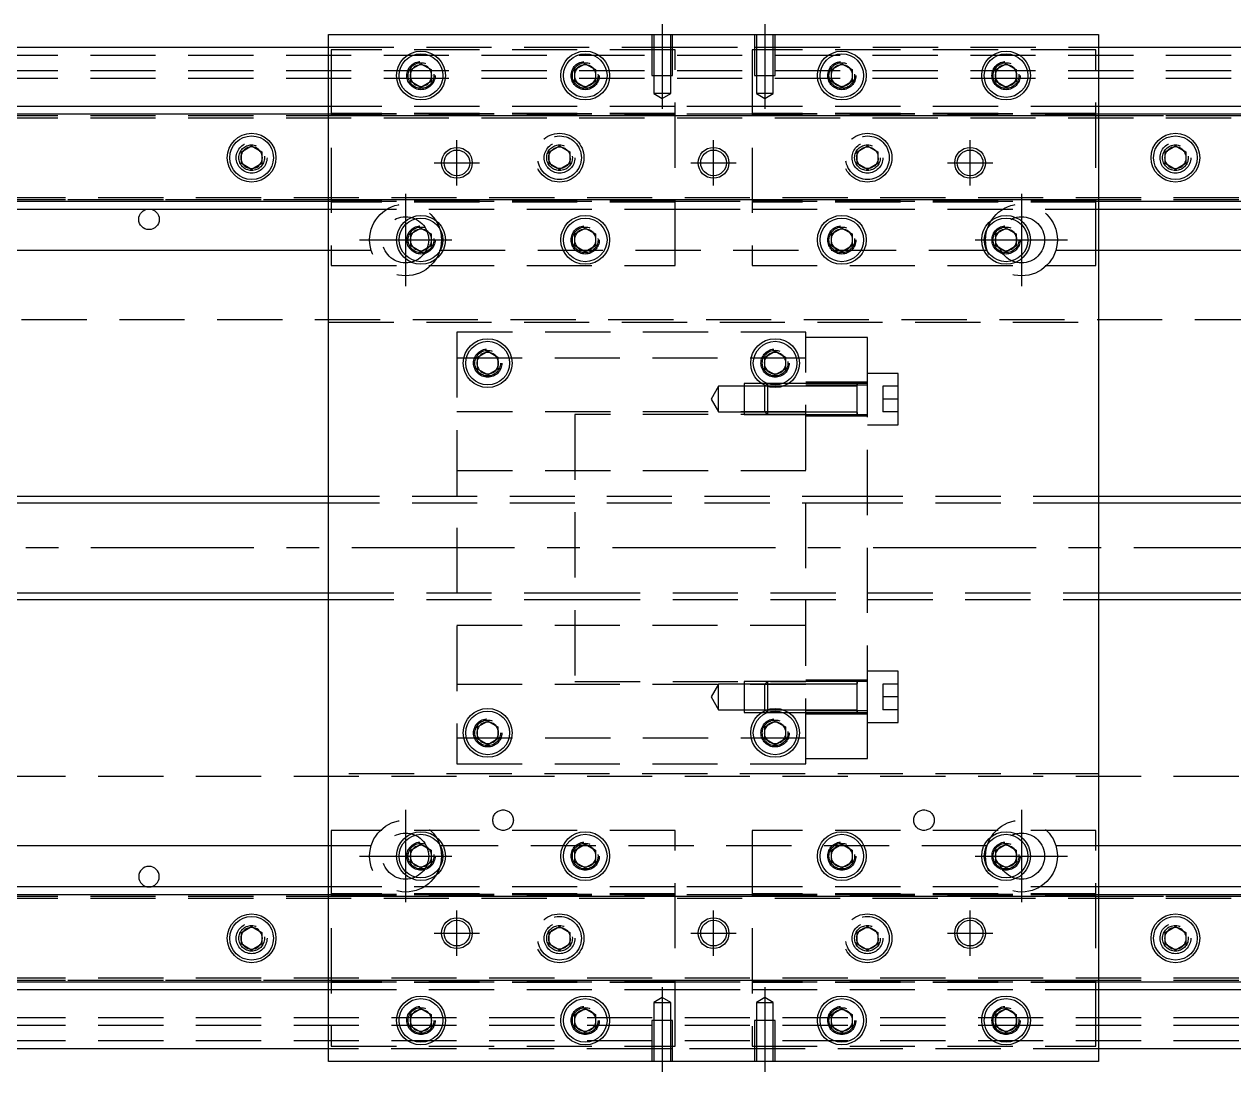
# Model space of a CAD drawing. Extents: x -20 to 923, y -292 to 102.
# Drawn here: x 215.7 to 451.4, y -102 to 102 of the extents above; entities that cross this region are included whole.
import ezdxf

# ---------------------------------------------------------------- set-up
doc = ezdxf.new("R2010")
doc.units = 0
doc.linetypes.add('CENTER', pattern=[50.8, 31.75, -6.35, 6.35, -6.35])
doc.linetypes.add('DASHED', pattern=[19.05, 12.7, -6.35])
doc.layers.get('0').update_dxf_attribs({"linetype": 'CONTINUOUS'})
doc.layers.add('CENTER', color=1, linetype='CENTER')

msp = doc.modelspace()

# ---------------------------------------------------------------- linework, layer by layer
at = {"color": 7, "linetype": 'CONTINUOUS'}
for p, q in [((275, -100), (275, 100)), ((275, 100), (425, 100)), ((425, 100), (425, -100)), ((0, 97.5), (275, 97.5)), ((425, 97.5), (700, 97.5)), ((291, 93.1547), (293, 94.309402)), ((293, 94.309402), (295, 93.1547)), ((323, 93.1547), (325, 94.309402)), ((325, 94.309402), (327, 93.1547)), ((373, 93.1547), (375, 94.309402)), ((375, 94.309402), (377, 93.1547)), ((405, 93.1547), (407, 94.309402)), ((407, 94.309402), (409, 93.1547)), ((291, 90.8453), (291, 93.1547)), ((295, 93.1547), (295, 90.8453)), ((323, 90.8453), (323, 93.1547)), ((327, 93.1547), (327, 90.8453)), ((373, 90.8453), (373, 93.1547)), ((377, 93.1547), (377, 90.8453)), ((405, 90.8453), (405, 93.1547)), ((409, 93.1547), (409, 90.8453)), ((293, 89.690598), (291, 90.8453)), ((295, 90.8453), (293, 89.690598)), ((325, 89.690598), (323, 90.8453)), ((327, 90.8453), (325, 89.690598)), ((375, 89.690598), (373, 90.8453)), ((377, 90.8453), (375, 89.690598)), ((407, 89.690598), (405, 90.8453)), ((409, 90.8453), (407, 89.690598)), ((275, 86), (0, 86)), ((700, 86), (425, 86)), ((275, 84.460392), (0, 84.460392)), ((700, 84.460392), (425, 84.460392)), ((258, 77.1547), (260, 78.309402)), ((260, 78.309402), (262, 77.1547)), ((438, 77.1547), (440, 78.309402)), ((440, 78.309402), (442, 77.1547)), ((258, 74.8453), (258, 77.1547)), ((262, 77.1547), (262, 74.8453)), ((438, 74.8453), (438, 77.1547)), ((442, 77.1547), (442, 74.8453)), ((260, 73.690598), (258, 74.8453)), ((262, 74.8453), (260, 73.690598)), ((440, 73.690598), (438, 74.8453)), ((442, 74.8453), (440, 73.690598)), ((0, 67.539608), (275, 67.539608)), ((0, 66), (275, 66)), ((425, 67.539608), (700, 67.539608)), ((425, 66), (700, 66)), ((291, 61.1547), (293, 62.309402)), ((293, 62.309402), (295, 61.1547)), ((323, 61.1547), (325, 62.309402)), ((325, 62.309402), (327, 61.1547)), ((373, 61.1547), (375, 62.309402)), ((375, 62.309402), (377, 61.1547)), ((405, 61.1547), (407, 62.309402)), ((407, 62.309402), (409, 61.1547)), ((291, 58.8453), (291, 61.1547)), ((295, 61.1547), (295, 58.8453)), ((323, 58.8453), (323, 61.1547)), ((327, 61.1547), (327, 58.8453)), ((373, 58.8453), (373, 61.1547)), ((377, 61.1547), (377, 58.8453)), ((405, 58.8453), (405, 61.1547)), ((409, 61.1547), (409, 58.8453)), ((176.708204, 58), (275, 58)), ((293, 57.690598), (291, 58.8453)), ((295, 58.8453), (293, 57.690598)), ((325, 57.690598), (323, 58.8453)), ((327, 58.8453), (325, 57.690598)), ((375, 57.690598), (373, 58.8453)), ((377, 58.8453), (375, 57.690598)), ((407, 57.690598), (405, 58.8453)), ((409, 58.8453), (407, 57.690598)), ((425, 58), (523.291796, 58)), ((304, 37.1547), (306, 38.309402)), ((306, 38.309402), (308, 37.1547)), ((360, 37.1547), (362, 38.309402)), ((362, 38.309402), (364, 37.1547)), ((304, 34.8453), (304, 37.1547)), ((308, 37.1547), (308, 34.8453)), ((360, 34.8453), (360, 37.1547)), ((364, 37.1547), (364, 34.8453)), ((306, 33.690598), (304, 34.8453)), ((308, 34.8453), (306, 33.690598)), ((362, 33.690598), (360, 34.8453)), ((364, 34.8453), (362, 33.690598)), ((378, 26.011846), (378, 26.012874)), ((275, 10), (28, 10)), ((643, 10), (425, 10)), ((28, -10), (275, -10)), ((425, -10), (643, -10)), ((360, -31.511852), (360.44468, -31.511852)), ((304, -34.8453), (306, -33.690598)), ((304, -37.1547), (304, -34.8453)), ((306, -33.690598), (308, -34.8453)), ((308, -34.8453), (308, -37.1547)), ((360, -34.8453), (362, -33.690598)), ((360, -37.1547), (360, -34.8453)), ((362, -33.690598), (364, -34.8453)), ((364, -34.8453), (364, -37.1547)), ((306, -38.309402), (304, -37.1547)), ((308, -37.1547), (306, -38.309402)), ((362, -38.309402), (360, -37.1547)), ((364, -37.1547), (362, -38.309402)), ((275, -58), (176.708204, -58)), ((291, -58.8453), (293, -57.690598)), ((291, -61.1547), (291, -58.8453)), ((293, -57.690598), (295, -58.8453)), ((295, -58.8453), (295, -61.1547)), ((323, -58.8453), (325, -57.690598)), ((323, -61.1547), (323, -58.8453)), ((325, -57.690598), (327, -58.8453)), ((327, -58.8453), (327, -61.1547)), ((373, -58.8453), (375, -57.690598)), ((373, -61.1547), (373, -58.8453)), ((375, -57.690598), (377, -58.8453)), ((377, -58.8453), (377, -61.1547)), ((405, -58.8453), (407, -57.690598)), ((405, -61.1547), (405, -58.8453)), ((407, -57.690598), (409, -58.8453)), ((409, -58.8453), (409, -61.1547)), ((523.291796, -58), (425, -58)), ((293, -62.309402), (291, -61.1547)), ((295, -61.1547), (293, -62.309402)), ((325, -62.309402), (323, -61.1547)), ((327, -61.1547), (325, -62.309402)), ((375, -62.309402), (373, -61.1547)), ((377, -61.1547), (375, -62.309402)), ((407, -62.309402), (405, -61.1547)), ((409, -61.1547), (407, -62.309402)), ((275, -66), (0, -66)), ((275, -67.539608), (0, -67.539608)), ((700, -66), (425, -66)), ((700, -67.539608), (425, -67.539608)), ((258, -74.8453), (260, -73.690598)), ((258, -77.1547), (258, -74.8453)), ((260, -73.690598), (262, -74.8453)), ((262, -74.8453), (262, -77.1547)), ((438, -74.8453), (440, -73.690598)), ((438, -77.1547), (438, -74.8453)), ((440, -73.690598), (442, -74.8453)), ((442, -74.8453), (442, -77.1547)), ((260, -78.309402), (258, -77.1547)), ((262, -77.1547), (260, -78.309402)), ((440, -78.309402), (438, -77.1547)), ((442, -77.1547), (440, -78.309402)), ((0, -84.460392), (275, -84.460392)), ((425, -84.460392), (700, -84.460392)), ((0, -86), (275, -86)), ((425, -86), (700, -86)), ((291, -90.8453), (293, -89.690598)), ((291, -93.1547), (291, -90.8453)), ((293, -89.690598), (295, -90.8453)), ((295, -90.8453), (295, -93.1547)), ((323, -90.8453), (325, -89.690598)), ((323, -93.1547), (323, -90.8453)), ((325, -89.690598), (327, -90.8453)), ((327, -90.8453), (327, -93.1547)), ((373, -90.8453), (375, -89.690598)), ((373, -93.1547), (373, -90.8453)), ((375, -89.690598), (377, -90.8453)), ((377, -90.8453), (377, -93.1547)), ((405, -90.8453), (407, -89.690598)), ((405, -93.1547), (405, -90.8453)), ((407, -89.690598), (409, -90.8453)), ((409, -90.8453), (409, -93.1547)), ((293, -94.309402), (291, -93.1547)), ((295, -93.1547), (293, -94.309402)), ((325, -94.309402), (323, -93.1547)), ((327, -93.1547), (325, -94.309402)), ((375, -94.309402), (373, -93.1547)), ((377, -93.1547), (375, -94.309402)), ((407, -94.309402), (405, -93.1547)), ((409, -93.1547), (407, -94.309402)), ((275, -97.5), (0, -97.5)), ((700, -97.5), (425, -97.5)), ((425, -100), (275, -100))]:
    msp.add_line(p, q, dxfattribs=at)
at = {"color": 3, "linetype": 'DASHED'}
for p, q in [((338.000006, 100), (338.000006, 92)), ((338.35, 100), (338.35, 92)), ((341.65, 92), (341.65, 100)), ((341.999994, 92), (341.999994, 100)), ((358.000006, 100), (358.000006, 92)), ((358.35, 100), (358.35, 92)), ((361.65, 92), (361.65, 100)), ((361.999994, 92), (361.999994, 100)), ((275, 97.5), (338.000006, 97.5)), ((275.5, 97), (275.5, 55)), ((342.5, 97), (275.5, 97)), ((338.000006, 97.5), (341.999994, 97.5)), ((341.999994, 97.5), (358.000006, 97.5)), ((342.5, 55), (342.5, 97)), ((424.5, 97), (357.5, 97)), ((357.5, 97), (357.5, 55)), ((358.000006, 97.5), (361.999994, 97.5)), ((361.999994, 97.5), (425, 97.5)), ((424.5, 55), (424.5, 97)), ((0, 96), (700, 96)), ((0, 93), (700, 93)), ((295.483582, 92.286038), (295.5, 92)), ((327.483582, 92.286038), (327.5, 92)), ((338.000006, 92), (341.999994, 92)), ((338.35, 92), (338.35, 88.5)), ((341.65, 88.5), (341.65, 92)), ((358.000006, 92), (361.999994, 92)), ((358.35, 92), (358.35, 88.5)), ((361.65, 88.5), (361.65, 92)), ((377.483582, 92.286038), (377.5, 92)), ((409.483582, 92.286038), (409.5, 92)), ((0, 91.5), (700, 91.5)), ((341.65, 88.5), (338.35, 88.5)), ((338.35, 88.5), (340, 87.547372)), ((340, 87.547372), (341.65, 88.5)), ((361.65, 88.5), (358.35, 88.5)), ((358.35, 88.5), (360, 87.547372)), ((360, 87.547372), (361.65, 88.5)), ((275.5, 86), (275, 86)), ((342.5, 86), (275.5, 86)), ((357.5, 86), (342.5, 86)), ((424.5, 86), (357.5, 86)), ((425, 86), (424.5, 86)), ((0, 84.204452), (275, 84.204452)), ((0, 84.2), (700, 84.2)), ((0, 83.8), (700, 83.8)), ((275.5, 84.460392), (275, 84.460392)), ((275, 84.204452), (275.5, 84.204452)), ((342.5, 84.643014), (275.5, 84.643014)), ((275.5, 84.6), (342.5, 84.6)), ((342.5, 84.460392), (275.5, 84.460392)), ((275.5, 84.3), (342.5, 84.3)), ((275.5, 84.204452), (424.5, 84.204452)), ((357.5, 84.460392), (342.5, 84.460392)), ((424.5, 84.643014), (357.5, 84.643014)), ((357.5, 84.6), (424.5, 84.6)), ((424.5, 84.460392), (357.5, 84.460392)), ((357.5, 84.3), (424.5, 84.3)), ((425, 84.460392), (424.5, 84.460392)), ((424.5, 84.204452), (425, 84.204452)), ((425, 84.204452), (700, 84.204452)), ((318, 77.1547), (320, 78.309402)), ((320, 78.309402), (322, 77.1547)), ((378, 77.1547), (380, 78.309402)), ((380, 78.309402), (382, 77.1547)), ((262.483582, 76.286038), (262.5, 76)), ((318, 74.8453), (318, 77.1547)), ((322, 77.1547), (322, 74.8453)), ((322.483582, 76.286038), (322.5, 76)), ((377.5, 76), (377.518502, 76.303588)), ((378, 74.8453), (378, 77.1547)), ((382, 77.1547), (382, 74.8453)), ((442.483582, 76.286038), (442.5, 76)), ((320, 73.690598), (318, 74.8453)), ((322, 74.8453), (320, 73.690598)), ((380, 73.690598), (378, 74.8453)), ((382, 74.8453), (380, 73.690598)), ((700, 68.2), (0, 68.2)), ((700, 67.8), (0, 67.8)), ((275, 67.795548), (0, 67.795548)), ((275.5, 67.795548), (275, 67.795548)), ((275, 67.539608), (275.5, 67.539608)), ((275, 66), (275.5, 66)), ((424.5, 67.795548), (275.5, 67.795548)), ((342.5, 67.7), (275.5, 67.7)), ((275.5, 67.539608), (342.5, 67.539608)), ((342.5, 67.4), (275.5, 67.4)), ((342.5, 67.356986), (275.5, 67.356986)), ((275.5, 66), (342.5, 66)), ((342.5, 67.539608), (357.5, 67.539608)), ((342.5, 66), (357.5, 66)), ((424.5, 67.7), (357.5, 67.7)), ((357.5, 67.539608), (424.5, 67.539608)), ((424.5, 67.4), (357.5, 67.4)), ((424.5, 67.356986), (357.5, 67.356986)), ((357.5, 66), (424.5, 66)), ((425, 67.795548), (424.5, 67.795548)), ((424.5, 67.539608), (425, 67.539608)), ((424.5, 66), (425, 66)), ((700, 67.795548), (425, 67.795548)), ((295.483582, 60.286038), (295.5, 60)), ((327.483582, 60.286038), (327.5, 60)), ((377.483582, 60.286038), (377.5, 60)), ((404.5, 60), (404.512884, 60.253488)), ((275, 58), (283.291796, 58)), ((296.708204, 58), (403.291796, 58)), ((416.708204, 58), (425, 58)), ((275.5, 55), (342.5, 55)), ((357.5, 55), (424.5, 55)), ((5.640312, 44.5), (700, 44.5)), ((275, 44), (425, 44)), ((368, 42), (300, 42)), ((300, 42), (300, -42)), ((368, -42), (368, 42)), ((380, 41), (368, 41)), ((380, 31.701734), (380, 41)), ((300, 37), (368, 37)), ((303.5, 36), (303.512884, 36.253488)), ((364.483582, 36.286038), (364.5, 36)), ((386, 34.011852), (380, 34.011852)), ((386, 24.011852), (386, 34.011852)), ((351, 31.511852), (349.556624, 29.011852)), ((351, 26.511852), (351, 31.511852)), ((356, 31.511852), (351, 31.511852)), ((356, 32.011846), (356, 26.011856)), ((359.419858, 32.011846), (356, 32.011846)), ((359.99998, 31.511852), (356, 31.511852)), ((360.49998, 32.011846), (359.419858, 32.011846)), ((360.124214, 31.636066), (360, 31.511852)), ((360, 26.511852), (360, 31.511852)), ((360.44468, 31.511852), (360, 31.511852)), ((360.5, 32.011852), (360.124214, 31.636066)), ((363.55532, 31.511852), (360.44468, 31.511852)), ((360.531284, 32.011846), (360.499994, 32.011846)), ((360.5, 32.011852), (360.5, 31.49306)), ((360.53127, 32.011852), (360.5, 32.011852)), ((360.5, 31.49306), (360.5, 26.011852)), ((363.46873, 32.011852), (360.53127, 32.011852)), ((363.468716, 32.011846), (360.531284, 32.011846)), ((364.580142, 32.011846), (363.468716, 32.011846)), ((364.580148, 32.011852), (363.46873, 32.011852)), ((368, 31.511852), (363.55532, 31.511852)), ((368, 32.011846), (364.580142, 32.011846)), ((368, 32.011852), (364.580148, 32.011852)), ((380, 32.261852), (368, 32.261852)), ((380, 31.701734), (368, 31.701734)), ((378.005, 32.011852), (368.00002, 32.011852)), ((378, 31.511852), (368.00002, 31.511852)), ((380, 32.011852), (377.995, 32.011852)), ((378, 31.662054), (378, 32.011852)), ((378, 32.011852), (378, 31.662054)), ((378, 26.361648), (378, 31.662054)), ((380, -31.701734), (380, 31.701734)), ((383, 31.511852), (383, 29.011852)), ((386, 31.511852), (383, 31.511852)), ((349.556624, 29.011852), (351, 26.511852)), ((386, 29.011852), (383, 29.011852)), ((383, 29.011852), (383, 26.511852)), ((368, 26.5), (300, 26.5)), ((323, 26), (323, -26)), ((368, 26), (323, 26)), ((351, 26.511852), (356, 26.511852)), ((356, 26.511852), (359.99998, 26.511852)), ((356, 26.011856), (360.49998, 26.011856)), ((360, 26.511852), (368, 26.511852)), ((360, 26.511852), (360.5, 26.011852)), ((360.5, 26.011856), (368, 26.011856)), ((360.5, 26.011852), (368, 26.011852)), ((368.00002, 26.511852), (378, 26.511852)), ((368.00002, 26.011852), (378.005, 26.011852)), ((377.995, 26.011852), (380, 26.011852)), ((378, 26.011852), (378, 26.361648)), ((378, 26.361648), (378, 26.011852)), ((386, 26.511852), (383, 26.511852)), ((368, 25.761852), (380, 25.761852)), ((380, 24.011852), (386, 24.011852)), ((368, 15), (300, 15)), ((322.99998, 10), (275, 10)), ((380, 10), (323, 10)), ((425, 10), (380.00002, 10)), ((322.99998, 8.75), (275, 8.75)), ((380, 8.75), (323, 8.75)), ((425, 8.75), (380.00002, 8.75)), ((275, -8.75), (322.99998, -8.75)), ((323, -8.75), (380, -8.75)), ((380.00002, -8.75), (425, -8.75)), ((275, -10), (322.99998, -10)), ((323, -10), (380, -10)), ((380.00002, -10), (425, -10)), ((300, -15), (368, -15)), ((380, -25.761852), (368, -25.761852)), ((386, -24.011852), (380, -24.011852)), ((386, -34.011852), (386, -24.011852)), ((300, -26.5), (368, -26.5)), ((323, -26), (368, -26)), ((351, -26.511852), (349.556624, -29.011852)), ((351, -31.511852), (351, -26.511852)), ((356, -26.511852), (351, -26.511852)), ((356, -26.011856), (356, -32.011846)), ((360.49998, -26.011856), (356, -26.011856)), ((359.99998, -26.511852), (356, -26.511852)), ((360.5, -26.011852), (360, -26.511852)), ((360, -31.511852), (360, -26.511852)), ((368, -26.511852), (360, -26.511852)), ((360.5, -26.011852), (360.5, -31.49306)), ((368, -26.011852), (360.5, -26.011852)), ((368, -26.011856), (360.5, -26.011856)), ((378.005, -26.011852), (368.00002, -26.011852)), ((378, -26.511852), (368.00002, -26.511852)), ((380, -26.011852), (377.995, -26.011852)), ((378, -26.511852), (378, -26.011846)), ((378, -26.361648), (378, -26.011852)), ((378, -26.011852), (378, -26.361648)), ((378, -31.662054), (378, -26.361648)), ((383, -26.511852), (383, -29.011852)), ((386, -26.511852), (383, -26.511852)), ((349.556624, -29.011852), (351, -31.511852)), ((386, -29.011852), (383, -29.011852)), ((383, -29.011852), (383, -31.511852)), ((351, -31.511852), (356, -31.511852)), ((356, -31.511852), (359.99998, -31.511852)), ((356, -32.011846), (359.419858, -32.011846)), ((359.419858, -32.011846), (360.49998, -32.011846)), ((360, -31.511852), (360.124214, -31.636066)), ((360.124214, -31.636066), (360.5, -32.011852)), ((360.44468, -31.511852), (363.55532, -31.511852)), ((360.499994, -32.011846), (360.531284, -32.011846)), ((360.5, -31.49306), (360.5, -32.011852)), ((360.5, -32.011852), (360.53127, -32.011852)), ((360.53127, -32.011852), (363.46873, -32.011852)), ((360.531284, -32.011846), (363.468716, -32.011846)), ((363.468716, -32.011846), (364.580142, -32.011846)), ((363.46873, -32.011852), (364.580148, -32.011852)), ((363.55532, -31.511852), (368, -31.511852)), ((364.580142, -32.011846), (368, -32.011846)), ((364.580148, -32.011852), (368, -32.011852)), ((380, -31.701734), (368, -31.701734)), ((380, -31.701734), (368, -31.701734)), ((368, -32.261852), (380, -32.261852)), ((368.00002, -31.511852), (378, -31.511852)), ((368.00002, -32.011852), (378.005, -32.011852)), ((377.995, -32.011852), (380, -32.011852)), ((378, -32.011856), (378, -31.511852)), ((378, -32.011852), (378, -31.662054)), ((378, -31.662054), (378, -32.011852)), ((380, -41), (380, -31.701734)), ((386, -31.511852), (383, -31.511852)), ((380, -34.011852), (386, -34.011852)), ((368, -37), (300, -37)), ((303.5, -36), (303.512884, -35.746512)), ((364.483582, -35.713962), (364.5, -36)), ((300, -42), (368, -42)), ((368, -41), (380, -41)), ((700, -44.5), (5.640312, -44.5)), ((425, -44), (275, -44)), ((342.5, -55), (275.5, -55)), ((275.5, -55), (275.5, -97)), ((342.5, -97), (342.5, -55)), ((424.5, -55), (357.5, -55)), ((357.5, -55), (357.5, -97)), ((424.5, -97), (424.5, -55)), ((283.291796, -58), (275, -58)), ((403.291796, -58), (296.708204, -58)), ((425, -58), (416.708204, -58)), ((295.483582, -59.713962), (295.5, -60)), ((327.483582, -59.713962), (327.5, -60)), ((377.483582, -59.713962), (377.5, -60)), ((409.483582, -59.713962), (409.5, -60)), ((0, -67.795548), (275, -67.795548)), ((0, -67.8), (700, -67.8)), ((0, -68.2), (700, -68.2)), ((275.5, -66), (275, -66)), ((275.5, -67.539608), (275, -67.539608)), ((275, -67.795548), (275.5, -67.795548)), ((342.5, -66), (275.5, -66)), ((342.5, -67.356986), (275.5, -67.356986)), ((275.5, -67.4), (342.5, -67.4)), ((342.5, -67.539608), (275.5, -67.539608)), ((275.5, -67.7), (342.5, -67.7)), ((275.5, -67.795548), (424.5, -67.795548)), ((357.5, -66), (342.5, -66)), ((357.5, -67.539608), (342.5, -67.539608)), ((424.5, -66), (357.5, -66)), ((424.5, -67.356986), (357.5, -67.356986)), ((357.5, -67.4), (424.5, -67.4)), ((424.5, -67.539608), (357.5, -67.539608)), ((357.5, -67.7), (424.5, -67.7)), ((425, -66), (424.5, -66)), ((425, -67.539608), (424.5, -67.539608)), ((424.5, -67.795548), (425, -67.795548)), ((425, -67.795548), (700, -67.795548)), ((318, -74.8453), (320, -73.690598)), ((318, -77.1547), (318, -74.8453)), ((320, -73.690598), (322, -74.8453)), ((322, -74.8453), (322, -77.1547)), ((378, -74.8453), (380, -73.690598)), ((378, -77.1547), (378, -74.8453)), ((380, -73.690598), (382, -74.8453)), ((382, -74.8453), (382, -77.1547)), ((262.483582, -75.713962), (262.5, -76)), ((320, -78.309402), (318, -77.1547)), ((322, -77.1547), (320, -78.309402)), ((322.483582, -75.713962), (322.5, -76)), ((377.5, -76), (377.518502, -75.696412)), ((380, -78.309402), (378, -77.1547)), ((382, -77.1547), (380, -78.309402)), ((442.483582, -75.713962), (442.5, -76)), ((700, -83.8), (0, -83.8)), ((700, -84.2), (0, -84.2)), ((275, -84.204452), (0, -84.204452)), ((275.5, -84.204452), (275, -84.204452)), ((275, -84.460392), (275.5, -84.460392)), ((424.5, -84.204452), (275.5, -84.204452)), ((342.5, -84.3), (275.5, -84.3)), ((275.5, -84.460392), (342.5, -84.460392)), ((342.5, -84.6), (275.5, -84.6)), ((342.5, -84.643014), (275.5, -84.643014)), ((342.5, -84.460392), (357.5, -84.460392)), ((424.5, -84.3), (357.5, -84.3)), ((357.5, -84.460392), (424.5, -84.460392)), ((424.5, -84.6), (357.5, -84.6)), ((424.5, -84.643014), (357.5, -84.643014)), ((425, -84.204452), (424.5, -84.204452)), ((424.5, -84.460392), (425, -84.460392)), ((700, -84.204452), (425, -84.204452)), ((275, -86), (275.5, -86)), ((275.5, -86), (342.5, -86)), ((342.5, -86), (357.5, -86)), ((357.5, -86), (424.5, -86)), ((424.5, -86), (425, -86)), ((340, -87.547372), (338.35, -88.5)), ((338.35, -88.5), (341.65, -88.5)), ((338.35, -88.5), (338.35, -92)), ((341.65, -88.5), (340, -87.547372)), ((341.65, -92), (341.65, -88.5)), ((360, -87.547372), (358.35, -88.5)), ((358.35, -88.5), (361.65, -88.5)), ((358.35, -88.5), (358.35, -92)), ((361.65, -88.5), (360, -87.547372)), ((361.65, -92), (361.65, -88.5)), ((700, -91.5), (0, -91.5)), ((290.5, -92), (290.512884, -91.746512)), ((322.5, -92), (322.518502, -91.696412)), ((372.5, -92), (372.518502, -91.696412)), ((409.483582, -91.713962), (409.5, -92)), ((700, -93), (0, -93)), ((341.999994, -92), (338.000006, -92)), ((338.000006, -92), (338.000006, -100)), ((338.35, -92), (338.35, -100)), ((341.65, -100), (341.65, -92)), ((341.999994, -100), (341.999994, -92)), ((361.999994, -92), (358.000006, -92)), ((358.000006, -92), (358.000006, -100)), ((358.35, -92), (358.35, -100)), ((361.65, -100), (361.65, -92)), ((361.999994, -100), (361.999994, -92)), ((700, -96), (0, -96)), ((338.000006, -97.5), (275, -97.5)), ((275.5, -97), (342.5, -97)), ((341.999994, -97.5), (338.000006, -97.5)), ((358.000006, -97.5), (341.999994, -97.5)), ((357.5, -97), (424.5, -97)), ((361.999994, -97.5), (358.000006, -97.5)), ((425, -97.5), (361.999994, -97.5))]:
    msp.add_line(p, q, dxfattribs=at)
at = {"color": 3, "linetype": 'CONTINUOUS'}
for p, q in [((275, 8.75), (28, 8.75)), ((643, 8.75), (425, 8.75)), ((28, -8.75), (275, -8.75)), ((425, -8.75), (643, -8.75))]:
    msp.add_line(p, q, dxfattribs=at)
at = {"color": 7, "linetype": 'CONTINUOUS'}
for centre, radius in [((293, 92), 4.75), ((325, 92), 4.75), ((375, 92), 4.75), ((407, 92), 4.75), ((293, 92), 4.25), ((325, 92), 4.25), ((375, 92), 4.25), ((407, 92), 4.25), ((260, 76), 4.75), ((260, 76), 4.25), ((440, 76), 4.75), ((440, 76), 4.25), ((350, 75), 3), ((300, 75), 2.5), ((350, 75), 2.5), ((400, 75), 2.5), ((240, 64), 2), ((293, 60), 4.75), ((293, 60), 4.25), ((325, 60), 4.75), ((325, 60), 4.25), ((375, 60), 4.75), ((375, 60), 4.25), ((407, 60), 4.75), ((407, 60), 4.25), ((306, 36), 4.75), ((306, 36), 4.25), ((362, 36), 4.75), ((362, 36), 4.25), ((306, -36), 4.75), ((306, -36), 4.25), ((362, -36), 4.75), ((362, -36), 4.25), ((293, -60), 4.75), ((293, -60), 4.25), ((325, -60), 4.75), ((325, -60), 4.25), ((375, -60), 4.75), ((375, -60), 4.25), ((407, -60), 4.75), ((407, -60), 4.25), ((260, -76), 4.75), ((260, -76), 4.25), ((300, -75), 2.5), ((350, -75), 3), ((350, -75), 2.5), ((400, -75), 2.5), ((440, -76), 4.75), ((440, -76), 4.25), ((293, -92), 4.75), ((293, -92), 4.25), ((325, -92), 4.75), ((325, -92), 4.25), ((375, -92), 4.75), ((375, -92), 4.25), ((407, -92), 4.75), ((407, -92), 4.25)]:
    msp.add_circle(centre, radius, dxfattribs=at)
at = {"color": 3, "linetype": 'DASHED'}
for centre, radius in [((293, 92), 2.75), ((293, 92), 2.5), ((325, 92), 2.75), ((325, 92), 2.5), ((375, 92), 2.75), ((375, 92), 2.5), ((407, 92), 2.75), ((407, 92), 2.5), ((320, 76), 4.75), ((320, 76), 4.25), ((380, 76), 4.75), ((380, 76), 4.25), ((260, 76), 3), ((260, 76), 2.5), ((320, 76), 3), ((320, 76), 2.5), ((320, 76), 2.1), ((380, 76), 3), ((380, 76), 2.5), ((380, 76), 2.1), ((440, 76), 3), ((440, 76), 2.5), ((290, 60), 7), ((410, 60), 7), ((290, 60), 4.5), ((410, 60), 4.5), ((293, 60), 2.75), ((293, 60), 2.5), ((325, 60), 2.75), ((325, 60), 2.5), ((375, 60), 2.75), ((375, 60), 2.5), ((407, 60), 2.75), ((407, 60), 2.5), ((306, 36), 2.75), ((306, 36), 2.5), ((362, 36), 2.75), ((362, 36), 2.5), ((306, -36), 2.75), ((306, -36), 2.5), ((362, -36), 2.75), ((362, -36), 2.5), ((309, -53), 2), ((391, -53), 2), ((290, -60), 7), ((410, -60), 7), ((290, -60), 4.5), ((410, -60), 4.5), ((293, -60), 2.75), ((293, -60), 2.5), ((325, -60), 2.75), ((325, -60), 2.5), ((375, -60), 2.75), ((375, -60), 2.5), ((407, -60), 2.75), ((407, -60), 2.5), ((260, -76), 3), ((320, -76), 4.75), ((320, -76), 4.25), ((320, -76), 3), ((380, -76), 4.75), ((380, -76), 4.25), ((380, -76), 3), ((440, -76), 3), ((260, -76), 2.5), ((320, -76), 2.5), ((320, -76), 2.1), ((380, -76), 2.5), ((380, -76), 2.1), ((440, -76), 2.5), ((293, -92), 2.75), ((293, -92), 2.5), ((325, -92), 2.75), ((325, -92), 2.5), ((375, -92), 2.75), ((375, -92), 2.5), ((407, -92), 2.75), ((407, -92), 2.5)]:
    msp.add_circle(centre, radius, dxfattribs=at)
at = {"color": 3, "linetype": 'CONTINUOUS'}
for centre in [(300, 75), (400, 75), (300, -75), (400, -75)]:
    msp.add_circle(centre, 3, dxfattribs=at)
at = {"color": 7, "linetype": 'CONTINUOUS'}
for centre, radius, start, end in [((293, 92), 2.1, 162.24721, 180), ((293, 92), 2.1, 180, 197.75279), ((293, 92), 2.1, 137.75279, 162.24721), ((293, 92), 2.1, 102.24721, 137.75279), ((293, 92), 2.1, 77.75279, 102.24721), ((293, 92), 2.1, 42.24721, 77.75279), ((293, 92), 2.1, 17.75279, 42.24721), ((293, 92), 2.1, 342.24721, 17.75279), ((325, 92), 2.1, 162.24721, 180), ((325, 92), 2.1, 180, 197.75279), ((325, 92), 2.1, 137.75279, 162.24721), ((325, 92), 2.1, 102.24721, 137.75279), ((325, 92), 2.1, 77.75279, 102.24721), ((325, 92), 2.1, 42.24721, 77.75279), ((325, 92), 2.1, 17.75279, 42.24721), ((325, 92), 2.1, 342.24721, 17.75279), ((375, 92), 2.1, 162.24721, 180), ((375, 92), 2.1, 180, 197.75279), ((375, 92), 2.1, 137.75279, 162.24721), ((375, 92), 2.1, 102.24721, 137.75279), ((375, 92), 2.1, 77.75279, 102.24721), ((375, 92), 2.1, 42.24721, 77.75279), ((375, 92), 2.1, 17.75279, 42.24721), ((375, 92), 2.1, 342.24721, 17.75279), ((407, 92), 2.1, 162.24721, 180), ((407, 92), 2.1, 180, 197.75279), ((407, 92), 2.1, 137.75279, 162.24721), ((407, 92), 2.1, 102.24721, 137.75279), ((407, 92), 2.1, 77.75279, 102.24721), ((407, 92), 2.1, 42.24721, 77.75279), ((407, 92), 2.1, 17.75279, 42.24721), ((407, 92), 2.1, 342.24721, 17.75279), ((293, 92), 2.1, 197.75279, 222.24721), ((293, 92), 2.1, 222.24721, 257.75279), ((293, 92), 2.1, 257.75279, 282.24721), ((293, 92), 2.1, 282.24721, 317.75279), ((293, 92), 2.1, 317.75279, 342.24721), ((325, 92), 2.1, 197.75279, 222.24721), ((325, 92), 2.1, 222.24721, 257.75279), ((325, 92), 2.1, 257.75279, 282.24721), ((325, 92), 2.1, 282.24721, 317.75279), ((325, 92), 2.1, 317.75279, 342.24721), ((375, 92), 2.1, 197.75279, 222.24721), ((375, 92), 2.1, 222.24721, 257.75279), ((375, 92), 2.1, 257.75279, 282.24721), ((375, 92), 2.1, 282.24721, 317.75279), ((375, 92), 2.1, 317.75279, 342.24721), ((407, 92), 2.1, 197.75279, 222.24721), ((407, 92), 2.1, 222.24721, 257.75279), ((407, 92), 2.1, 257.75279, 282.24721), ((407, 92), 2.1, 282.24721, 317.75279), ((407, 92), 2.1, 317.75279, 342.24721), ((260, 76), 2.1, 102.24721, 137.75279), ((260, 76), 2.1, 77.75279, 102.24721), ((260, 76), 2.1, 42.24721, 77.75279), ((440, 76), 2.1, 102.24721, 137.75279), ((440, 76), 2.1, 77.75279, 102.24721), ((440, 76), 2.1, 42.24721, 77.75279), ((260, 76), 2.1, 162.24721, 180), ((260, 76), 2.1, 180, 197.75279), ((260, 76), 2.1, 137.75279, 162.24721), ((260, 76), 2.1, 17.75279, 42.24721), ((260, 76), 2.1, 342.24721, 17.75279), ((440, 76), 2.1, 162.24721, 180), ((440, 76), 2.1, 180, 197.75279), ((440, 76), 2.1, 137.75279, 162.24721), ((440, 76), 2.1, 17.75279, 42.24721), ((440, 76), 2.1, 342.24721, 17.75279), ((260, 76), 2.1, 197.75279, 222.24721), ((260, 76), 2.1, 222.24721, 257.75279), ((260, 76), 2.1, 257.75279, 282.24721), ((260, 76), 2.1, 282.24721, 317.75279), ((260, 76), 2.1, 317.75279, 342.24721), ((440, 76), 2.1, 197.75279, 222.24721), ((440, 76), 2.1, 222.24721, 257.75279), ((440, 76), 2.1, 257.75279, 282.24721), ((440, 76), 2.1, 282.24721, 317.75279), ((440, 76), 2.1, 317.75279, 342.24721), ((293, 60), 2.1, 137.75279, 162.24721), ((293, 60), 2.1, 102.24721, 137.75279), ((293, 60), 2.1, 77.75279, 102.24721), ((293, 60), 2.1, 42.24721, 77.75279), ((293, 60), 2.1, 17.75279, 42.24721), ((325, 60), 2.1, 137.75279, 162.24721), ((325, 60), 2.1, 102.24721, 137.75279), ((325, 60), 2.1, 77.75279, 102.24721), ((325, 60), 2.1, 42.24721, 77.75279), ((325, 60), 2.1, 17.75279, 42.24721), ((375, 60), 2.1, 137.75279, 162.24721), ((375, 60), 2.1, 102.24721, 137.75279), ((375, 60), 2.1, 77.75279, 102.24721), ((375, 60), 2.1, 42.24721, 77.75279), ((375, 60), 2.1, 17.75279, 42.24721), ((407, 60), 2.1, 137.75279, 162.24721), ((407, 60), 2.1, 102.24721, 137.75279), ((407, 60), 2.1, 77.75279, 102.24721), ((407, 60), 2.1, 42.24721, 77.75279), ((407, 60), 2.1, 17.75279, 42.24721), ((293, 60), 2.1, 162.24721, 180), ((293, 60), 2.1, 180, 197.75279), ((293, 60), 2.1, 197.75279, 222.24721), ((293, 60), 2.1, 317.75279, 342.24721), ((293, 60), 2.1, 342.24721, 17.75279), ((325, 60), 2.1, 162.24721, 180), ((325, 60), 2.1, 180, 197.75279), ((325, 60), 2.1, 197.75279, 222.24721), ((325, 60), 2.1, 317.75279, 342.24721), ((325, 60), 2.1, 342.24721, 17.75279), ((375, 60), 2.1, 162.24721, 180), ((375, 60), 2.1, 180, 197.75279), ((375, 60), 2.1, 197.75279, 222.24721), ((375, 60), 2.1, 317.75279, 342.24721), ((375, 60), 2.1, 342.24721, 17.75279), ((407, 60), 2.1, 162.24721, 180), ((407, 60), 2.1, 180, 197.75279), ((407, 60), 2.1, 197.75279, 222.24721), ((407, 60), 2.1, 317.75279, 342.24721), ((407, 60), 2.1, 342.24721, 17.75279), ((293, 60), 2.1, 222.24721, 257.75279), ((293, 60), 2.1, 257.75279, 282.24721), ((293, 60), 2.1, 282.24721, 317.75279), ((325, 60), 2.1, 222.24721, 257.75279), ((325, 60), 2.1, 257.75279, 282.24721), ((325, 60), 2.1, 282.24721, 317.75279), ((375, 60), 2.1, 222.24721, 257.75279), ((375, 60), 2.1, 257.75279, 282.24721), ((375, 60), 2.1, 282.24721, 317.75279), ((407, 60), 2.1, 222.24721, 257.75279), ((407, 60), 2.1, 257.75279, 282.24721), ((407, 60), 2.1, 282.24721, 317.75279), ((306, 36), 2.1, 102.24721, 137.75279), ((306, 36), 2.1, 77.75279, 102.24721), ((306, 36), 2.1, 42.24721, 77.75279), ((362, 36), 2.1, 102.24721, 137.75279), ((362, 36), 2.1, 77.75279, 102.24721), ((362, 36), 2.1, 42.24721, 77.75279), ((306, 36), 2.1, 162.24721, 180), ((306, 36), 2.1, 180, 197.75279), ((306, 36), 2.1, 137.75279, 162.24721), ((306, 36), 2.1, 197.75279, 222.24721), ((306, 36), 2.1, 17.75279, 42.24721), ((306, 36), 2.1, 317.75279, 342.24721), ((306, 36), 2.1, 342.24721, 17.75279), ((362, 36), 2.1, 162.24721, 180), ((362, 36), 2.1, 180, 197.75279), ((362, 36), 2.1, 137.75279, 162.24721), ((362, 36), 2.1, 197.75279, 222.24721), ((362, 36), 2.1, 17.75279, 42.24721), ((362, 36), 2.1, 317.75279, 342.24721), ((362, 36), 2.1, 342.24721, 17.75279), ((306, 36), 2.1, 222.24721, 257.75279), ((306, 36), 2.1, 257.75279, 282.24721), ((306, 36), 2.1, 282.24721, 317.75279), ((362, 36), 2.1, 222.24721, 257.75279), ((362, 36), 2.1, 257.75279, 282.24721), ((362, 36), 2.1, 282.24721, 317.75279), ((306, -36), 2.1, 137.75279, 162.24721), ((306, -36), 2.1, 102.24721, 137.75279), ((306, -36), 2.1, 77.75279, 102.24721), ((306, -36), 2.1, 42.24721, 77.75279), ((306, -36), 2.1, 17.75279, 42.24721), ((362, -36), 2.1, 137.75279, 162.24721), ((362, -36), 2.1, 102.24721, 137.75279), ((362, -36), 2.1, 77.75279, 102.24721), ((362, -36), 2.1, 42.24721, 77.75279), ((362, -36), 2.1, 17.75279, 42.24721), ((306, -36), 2.1, 162.24721, 180), ((306, -36), 2.1, 180, 197.75279), ((306, -36), 2.1, 197.75279, 222.24721), ((306, -36), 2.1, 222.24721, 257.75279), ((306, -36), 2.1, 282.24721, 317.75279), ((306, -36), 2.1, 317.75279, 342.24721), ((306, -36), 2.1, 342.24721, 17.75279), ((362, -36), 2.1, 162.24721, 180), ((362, -36), 2.1, 180, 197.75279), ((362, -36), 2.1, 197.75279, 222.24721), ((362, -36), 2.1, 222.24721, 257.75279), ((362, -36), 2.1, 282.24721, 317.75279), ((362, -36), 2.1, 317.75279, 342.24721), ((362, -36), 2.1, 342.24721, 17.75279), ((306, -36), 2.1, 257.75279, 282.24721), ((362, -36), 2.1, 257.75279, 282.24721), ((293, -60), 2.1, 137.75279, 162.24721), ((293, -60), 2.1, 102.24721, 137.75279), ((293, -60), 2.1, 77.75279, 102.24721), ((293, -60), 2.1, 42.24721, 77.75279), ((293, -60), 2.1, 17.75279, 42.24721), ((325, -60), 2.1, 137.75279, 162.24721), ((325, -60), 2.1, 102.24721, 137.75279), ((325, -60), 2.1, 77.75279, 102.24721), ((325, -60), 2.1, 42.24721, 77.75279), ((325, -60), 2.1, 17.75279, 42.24721), ((375, -60), 2.1, 137.75279, 162.24721), ((375, -60), 2.1, 102.24721, 137.75279), ((375, -60), 2.1, 77.75279, 102.24721), ((375, -60), 2.1, 42.24721, 77.75279), ((375, -60), 2.1, 17.75279, 42.24721), ((407, -60), 2.1, 137.75279, 162.24721), ((407, -60), 2.1, 102.24721, 137.75279), ((407, -60), 2.1, 77.75279, 102.24721), ((407, -60), 2.1, 42.24721, 77.75279), ((407, -60), 2.1, 17.75279, 42.24721), ((293, -60), 2.1, 162.24721, 180), ((293, -60), 2.1, 180, 197.75279), ((293, -60), 2.1, 197.75279, 222.24721), ((293, -60), 2.1, 317.75279, 342.24721), ((293, -60), 2.1, 342.24721, 17.75279), ((325, -60), 2.1, 162.24721, 180), ((325, -60), 2.1, 180, 197.75279), ((325, -60), 2.1, 197.75279, 222.24721), ((325, -60), 2.1, 317.75279, 342.24721), ((325, -60), 2.1, 342.24721, 17.75279), ((375, -60), 2.1, 162.24721, 180), ((375, -60), 2.1, 180, 197.75279), ((375, -60), 2.1, 197.75279, 222.24721), ((375, -60), 2.1, 317.75279, 342.24721), ((375, -60), 2.1, 342.24721, 17.75279), ((407, -60), 2.1, 162.24721, 180), ((407, -60), 2.1, 180, 197.75279), ((407, -60), 2.1, 197.75279, 222.24721), ((407, -60), 2.1, 317.75279, 342.24721), ((407, -60), 2.1, 342.24721, 17.75279), ((240, -64), 2, 90, 270), ((240, -64), 2, 270, 90), ((293, -60), 2.1, 222.24721, 257.75279), ((293, -60), 2.1, 257.75279, 282.24721), ((293, -60), 2.1, 282.24721, 317.75279), ((325, -60), 2.1, 222.24721, 257.75279), ((325, -60), 2.1, 257.75279, 282.24721), ((325, -60), 2.1, 282.24721, 317.75279), ((375, -60), 2.1, 222.24721, 257.75279), ((375, -60), 2.1, 257.75279, 282.24721), ((375, -60), 2.1, 282.24721, 317.75279), ((407, -60), 2.1, 222.24721, 257.75279), ((407, -60), 2.1, 257.75279, 282.24721), ((407, -60), 2.1, 282.24721, 317.75279), ((260, -76), 2.1, 162.24721, 180), ((260, -76), 2.1, 137.75279, 162.24721), ((260, -76), 2.1, 102.24721, 137.75279), ((260, -76), 2.1, 77.75279, 102.24721), ((260, -76), 2.1, 42.24721, 77.75279), ((260, -76), 2.1, 17.75279, 42.24721), ((260, -76), 2.1, 342.24721, 17.75279), ((440, -76), 2.1, 162.24721, 180), ((440, -76), 2.1, 137.75279, 162.24721), ((440, -76), 2.1, 102.24721, 137.75279), ((440, -76), 2.1, 77.75279, 102.24721), ((440, -76), 2.1, 42.24721, 77.75279), ((440, -76), 2.1, 17.75279, 42.24721), ((440, -76), 2.1, 342.24721, 17.75279), ((260, -76), 2.1, 180, 197.75279), ((260, -76), 2.1, 197.75279, 222.24721), ((260, -76), 2.1, 222.24721, 257.75279), ((260, -76), 2.1, 282.24721, 317.75279), ((260, -76), 2.1, 317.75279, 342.24721), ((440, -76), 2.1, 180, 197.75279), ((440, -76), 2.1, 197.75279, 222.24721), ((440, -76), 2.1, 222.24721, 257.75279), ((440, -76), 2.1, 282.24721, 317.75279), ((440, -76), 2.1, 317.75279, 342.24721), ((260, -76), 2.1, 257.75279, 282.24721), ((440, -76), 2.1, 257.75279, 282.24721), ((293, -92), 2.1, 162.24721, 180), ((293, -92), 2.1, 137.75279, 162.24721), ((293, -92), 2.1, 102.24721, 137.75279), ((293, -92), 2.1, 77.75279, 102.24721), ((293, -92), 2.1, 42.24721, 77.75279), ((293, -92), 2.1, 17.75279, 42.24721), ((293, -92), 2.1, 342.24721, 17.75279), ((325, -92), 2.1, 162.24721, 180), ((325, -92), 2.1, 137.75279, 162.24721), ((325, -92), 2.1, 102.24721, 137.75279), ((325, -92), 2.1, 77.75279, 102.24721), ((325, -92), 2.1, 42.24721, 77.75279), ((325, -92), 2.1, 17.75279, 42.24721), ((325, -92), 2.1, 342.24721, 17.75279), ((375, -92), 2.1, 162.24721, 180), ((375, -92), 2.1, 137.75279, 162.24721), ((375, -92), 2.1, 102.24721, 137.75279), ((375, -92), 2.1, 77.75279, 102.24721), ((375, -92), 2.1, 42.24721, 77.75279), ((375, -92), 2.1, 17.75279, 42.24721), ((375, -92), 2.1, 342.24721, 17.75279), ((407, -92), 2.1, 162.24721, 180), ((407, -92), 2.1, 137.75279, 162.24721), ((407, -92), 2.1, 102.24721, 137.75279), ((407, -92), 2.1, 77.75279, 102.24721), ((407, -92), 2.1, 42.24721, 77.75279), ((407, -92), 2.1, 17.75279, 42.24721), ((407, -92), 2.1, 342.24721, 17.75279), ((293, -92), 2.1, 180, 197.75279), ((293, -92), 2.1, 197.75279, 222.24721), ((293, -92), 2.1, 222.24721, 257.75279), ((293, -92), 2.1, 257.75279, 282.24721), ((293, -92), 2.1, 282.24721, 317.75279), ((293, -92), 2.1, 317.75279, 342.24721), ((325, -92), 2.1, 180, 197.75279), ((325, -92), 2.1, 197.75279, 222.24721), ((325, -92), 2.1, 222.24721, 257.75279), ((325, -92), 2.1, 257.75279, 282.24721), ((325, -92), 2.1, 282.24721, 317.75279), ((325, -92), 2.1, 317.75279, 342.24721), ((375, -92), 2.1, 180, 197.75279), ((375, -92), 2.1, 197.75279, 222.24721), ((375, -92), 2.1, 222.24721, 257.75279), ((375, -92), 2.1, 257.75279, 282.24721), ((375, -92), 2.1, 282.24721, 317.75279), ((375, -92), 2.1, 317.75279, 342.24721), ((407, -92), 2.1, 180, 197.75279), ((407, -92), 2.1, 197.75279, 222.24721), ((407, -92), 2.1, 222.24721, 257.75279), ((407, -92), 2.1, 257.75279, 282.24721), ((407, -92), 2.1, 282.24721, 317.75279), ((407, -92), 2.1, 317.75279, 342.24721)]:
    msp.add_arc(centre, radius, start, end, dxfattribs=at)
at = {"color": 3, "linetype": 'DASHED'}
msp.add_arc((290, 60), 7, 341.96968, 343.39845, dxfattribs=at)
at = {"layer": 'CENTER', "color": 1, "linetype": 'CENTER'}
for p, q in [((340, 102), (340, 85.547372)), ((360, 102), (360, 85.547372)), ((300, 70.6), (300, 79.4)), ((350, 70.6), (350, 79.4)), ((400, 70.6), (400, 79.4)), ((295.6, 75), (304.4, 75)), ((345.6, 75), (354.4, 75)), ((395.6, 75), (404.4, 75)), ((290, 69), (290, 51)), ((410, 69), (410, 51)), ((281, 60), (299, 60)), ((401, 60), (419, 60)), ((768.445, 0), (-20, 0)), ((290, -51), (290, -69)), ((410, -51), (410, -69)), ((281, -60), (299, -60)), ((401, -60), (419, -60)), ((300, -79.4), (300, -70.6)), ((350, -79.4), (350, -70.6)), ((400, -79.4), (400, -70.6)), ((295.6, -75), (304.4, -75)), ((345.6, -75), (354.4, -75)), ((395.6, -75), (404.4, -75)), ((340, -85.547372), (340, -102)), ((360, -85.547372), (360, -102))]:
    msp.add_line(p, q, dxfattribs=at)

doc.saveas('drawing.dxf')
